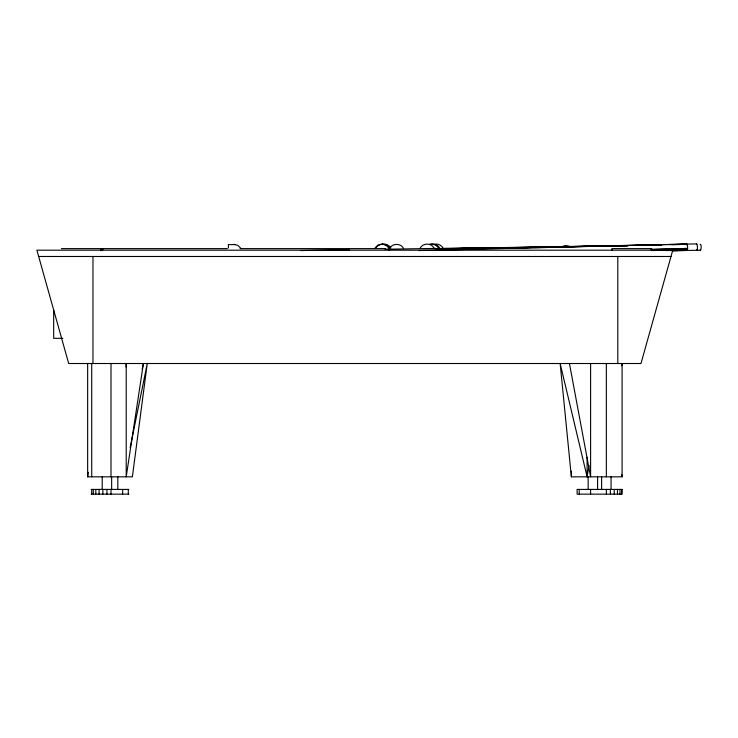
<?xml version="1.0" encoding="UTF-8"?>
<svg xmlns="http://www.w3.org/2000/svg" width="738" height="738" viewBox="0 0 738 738"><rect width="100%" height="100%" fill="white"/><g stroke="black" fill="none" stroke-linecap="round" stroke-linejoin="round"><path stroke-width="1.11" d="M126.078 366.943L126.207 363.511L126.207 476.831L143.412 363.511L142.157 369.12M130.156 447.662L147.259 363.511L132.37 476.831L87.647 476.831L88.265 472.302M621.774 365.78L622.088 363.511L622.088 476.831L571.369 476.831L560.151 363.511L587.107 476.831L589.025 465.503M686.571 244.776L686.986 244.075L696.801 243.909C697.613 245.071 697.89 250.966 696.552 249.712M696.395 244.61L696.801 243.909M700.076 244.546C701.275 242.885 701.58 249.343 700.528 250.247L672.069 250.662M102.324 250.689L103.052 248.614M388.889 250.081C390.448 243.54 400.227 242.313 403.418 248.199M435.337 248.844L500.124 247.83M375.125 247.94L378.022 245.081L382.487 244.038M375.614 247.94L376.878 246.326L380.43 244.306M420.254 247.94C423.068 242.857 431.167 242.857 433.99 247.94M562.374 246.418L565.917 245.468L569.459 246.418M567.347 246.492L571.009 246.492M381.915 244.306C385.291 243.439 389.046 244.933 390.836 247.94M429.507 244.306C432.883 243.439 436.638 244.933 438.427 247.94M430.595 244.306C433.972 243.439 437.726 244.933 439.516 247.94M434.092 244.306C437.468 243.439 441.223 244.933 443.021 247.94M419.092 250.56L686.986 244.075C687.788 245.228 688.065 251.123 686.727 249.878M686.829 244.094L436.25 249.527L435.724 248.42L385.042 249.223M652.918 250.542L687.438 249.776L651.737 250.514M593.638 246.261L436.25 249.527L436.361 250.274M600.529 246.123L628.103 245.551M636.147 245.385L661.414 244.859L436.103 248.946L549.847 247.046M671.755 244.647L686.691 244.333L669.449 244.647M670.058 250.542L687.318 250.219L666.589 250.56M561.332 246.861L593.509 246.317M604.994 246.132L627.973 245.745M649.809 245.385L661.294 245.191L646.331 245.385M300.956 250.551L349.332 249.785M593.435 246.178L435.918 248.568L500.272 247.94M596.885 246.132L627.937 245.662M672.217 250.689L687.179 250.45L672.207 250.643M534.746 247.599L548.537 247.461M525.428 247.599L548.426 247.387M234.85 244.592L228.374 244.592L228.374 247.95M61.392 248.614L227.378 248.614M240.044 248.614L385.642 248.614M651.682 248.614L611.94 248.614L611.94 250.191M38.662 256.483L670.999 256.483M62.841 338.327L53.68 338.327L53.68 309.997M91.189 489.423L128.836 489.423M91.189 494.146L128.836 494.146M381.989 244.038L386.454 245.081L389.36 247.94M233.835 244.306L237.802 245.348L240.708 248.199M384.046 244.306L387.598 246.326L389.655 249.822M700.528 250.247L700.233 249.647M569.441 363.511L590.603 476.831L590.603 363.511M621.774 474.571L622.088 476.831M621.553 489.423L621.553 494.146M619.975 489.423L619.975 494.146M617.807 256.483L617.807 363.511M617.475 489.423L617.475 494.146M614.219 489.423L614.219 494.146M611.064 476.831L611.064 489.423M610.418 489.423L610.418 494.146M606.35 363.511L606.35 476.831M606.35 489.423L606.35 494.146M601.627 476.831L601.627 489.423M597.586 476.831L597.586 489.423M590.603 489.423L590.603 494.146M588.149 476.831L588.149 489.423M587.107 457.375L587.107 476.831M579.238 489.423L579.238 494.146M571.369 471.112L571.369 476.831M349.139 248.614L349.139 250.191M128.301 489.423L128.301 494.146M122.665 489.423L122.665 494.146M117.822 476.831L117.822 489.423M111.65 476.831L111.65 489.423M111.004 363.511L111.004 476.831M111.004 489.423L111.004 494.146M106.927 489.423L106.927 494.146M102.859 489.423L102.859 494.146M102.204 476.831L102.204 489.423M101.023 248.614L101.023 250.191M100.838 248.614L100.848 250.791M99.058 489.423L99.058 494.146M95.802 489.423L95.802 494.146M93.302 489.423L93.302 494.146M92.97 256.483L92.97 363.511M91.724 363.511L91.724 476.831M91.724 489.423L91.724 494.146M87.647 363.511L87.647 476.831M672.761 250.191L640.971 363.511L68.689 363.511L36.9 250.191L672.761 250.191M687.576 248.429L650.768 249.472L687.576 248.429M622.088 489.423L577.125 489.423L577.125 494.146L622.088 494.146L622.088 489.423"/></g></svg>
